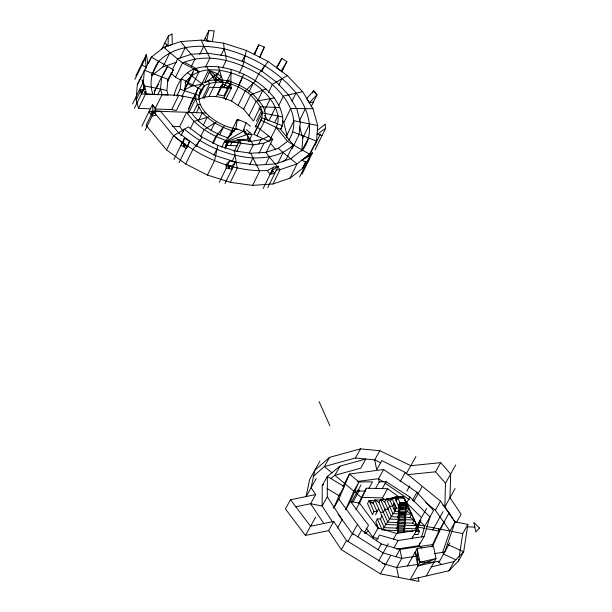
<?xml version="1.0" encoding="UTF-8"?>
<svg xmlns="http://www.w3.org/2000/svg" width="612" height="612" viewBox="0 0 612 612"><rect width="100%" height="100%" fill="white"/><g stroke="black" fill="none" stroke-linecap="round" stroke-linejoin="round"><path stroke-width="0.92" d="M330.648 478.714L334.863 475.294L360.697 468.203L365.831 459.031L339.997 466.122L327.366 476.388L322.233 485.561L322.149 505.994L332.415 521.784M295.665 506.805L310.582 503.722L322.149 505.994L327.282 496.822L327.366 476.388L344.151 486.563L339.017 495.735L327.03 488.468M174.06 95.61C176.746 84.02 183.753 72.025 195.878 68.383C207.476 65.132 219.632 66.326 231.129 69.393L230.816 83.913L223.854 98.134C215.462 95.816 206.083 95.373 198.227 99.634M171.964 34.012L172.339 44.431L168.086 45.892L168.277 35.97L161.53 49.74M198.242 88.013L191.273 102.235L188.802 108.638L188.687 112.983L195.664 98.754L195.771 94.409L198.242 88.013L201.822 83.729C218.874 74.549 239.093 82.704 252.955 94.019C257.843 100.024 264.422 105.432 265.348 113.595C266.075 121.941 259.84 128.497 257.063 135.879M455.764 464.86L445.498 483.197L444.855 506.843L455.412 522.61M235.972 128.742C218.3 126.768 186.278 105.31 204.431 85.749C219.846 77.456 238.014 84.77 250.629 94.875C255.074 100.467 261.332 105.325 262.166 112.883C262.785 120.947 256.589 127.242 253.988 134.418L269.119 141.609M185 82.819C200.529 60.466 234.342 71.214 253.337 83.064C264.713 90.997 275.339 101.799 277.963 115.92C279.347 125.246 272.944 132.666 269.532 140.768M231.129 69.393C247.829 74.633 263.344 84.15 274.283 97.974C280.426 106.832 286.003 119.019 280.686 129.499L293.263 144.883L309.465 154.132L308.639 155.815M150.521 108.806L138.503 108.355L136.132 99.932L137.325 84.441L151.394 57.092L163.848 47.331L180.838 41.539L201.203 40.117L223.564 43.154L246.391 50.444L268.132 61.498L287.303 75.559L302.603 91.67L312.977 108.729L317.727 125.575L316.526 141.058L309.534 155.341M143.269 83.829L144.325 70.166L167.956 79.331L166.869 90.522L168.04 94.936L162.035 94.699L155.035 108.974L171.697 109.609L176.401 110.543L183.393 96.275M302.94 149.603C315.585 131.894 308.31 108.737 296.032 92.955C277.779 70.724 251.899 55.853 224.183 48.845C201.983 44.362 175.552 44.209 158.569 61.521C151.822 70.9 148.777 83.316 153 94.37L141.448 93.919L139.567 89.666L144.317 89.857M301.777 151.179L302.795 138.044L299.49 126.332M397.517 533.557L399.927 502.636L406.131 502.873L399.927 502.636L398.397 505.764L399.927 502.636M398.779 517.392L399.605 515.044L397.961 511.357L400.256 506.659L399.713 505.428L405.909 505.665L406.46 506.897L405.695 508.465L405.481 511.249L406.024 512.481L405.259 514.049L404.83 519.634L405.373 520.866L404.608 522.434L404.249 527.093M404.983 517.622L405.81 515.273L405.259 514.042L399.82 512.244L399.276 511.02L399.491 508.228L400.256 506.659L406.46 506.897L405.695 508.465L406.246 509.689L405.481 511.249L399.276 511.02L400.041 509.459L394.549 497.158L397.211 497.258M403.882 531.752L404.172 528.018L404.945 526.458L404.394 525.226L405.159 523.665L404.608 522.434L398.404 522.197L399.169 520.636L397.525 516.949L399.82 512.244L406.024 512.481L405.259 514.049L405.81 515.273L399.605 515.044L399.062 513.82L399.82 512.244M405.481 511.249L405.909 505.665L406.682 504.104L403.384 496.722L397.18 496.485L395.65 499.614M154.354 94.753L154.721 90.966L161.713 76.684L167.596 66.341L151.394 57.092L148.509 62.975M162.035 94.699L160.52 89L161.713 76.684M286.707 137.799L286.982 135L283.738 122.775L282.362 120.449M288.772 140.316C304.761 114.635 279.256 87.218 258.585 74.006C236.155 60.833 207.621 52.311 182.537 62.959L175.545 77.227L180.548 79.904M176.83 95.985L180.127 89.26L181.366 78.68L201.21 89.658L199.168 93.835M185.819 81.144L184.694 90.76L181.81 96.635M230.846 135.153L232.568 131.113L232.912 128.336M246.391 50.444L242.842 65.844L239.139 73.394M166.548 149.94L173.548 135.665L188.435 126.929L202.258 137.249L218.002 145.411L214.46 160.78L207.46 175.055L185.719 164.001L166.548 149.94L146.069 125.307L151.416 114.383M426.25 575.984L436.012 558.549L433.48 546.141L417.17 548.528L419.97 562.252L410.208 579.686L448.933 570.751L458.541 560.952L458.832 559.062M459.122 557.172L462.748 533.565L467.882 524.392L455.099 521.891L440.502 501.098L405.312 472.495L381.834 460.576L376.701 469.748L374.689 459.872L379.822 450.707L410.774 465.701L440.678 462.641L450.631 474.032L449.988 497.671L461.073 514.225L456.407 522.564M467.882 524.392L463.674 551.779L458.541 560.952M221.773 147.301L224.237 142.267L235.735 128.39L237.494 119.317L245.925 122.683L250.522 126.263M206.795 40.874L208.83 30.638L214.177 30.837L212.387 41.631L206.795 40.874L205.357 37.661M183.133 142.695L184.441 138.144L189.559 141.288L187.922 146.207L186.079 148.372L180.961 145.235L183.133 142.695L187.234 147.018L173.548 135.665L154.874 113.197M142.902 61.575L141.862 65.155L146.084 66.907L145.381 58.125L146.367 54.522L147.859 63.625M255.296 51.867L254.516 54.575L258.761 44.806L264.323 47.132L259.947 57.337L260.643 54.958M264.323 47.132L260.873 54.162M419.733 543.051L418.945 545.659L396.698 549.102M421.561 536.961L424.812 526.129L429.945 516.956L409.933 497.074L386.134 481.675L379.333 481.751L375.6 488.414M421.859 548.1L418.945 545.659L424.078 536.495L429.945 516.956M245.925 122.683L243.186 131.358L224.237 142.267L239.223 141.992M442.53 552.628L449.965 531.063L455.099 521.891L444.694 552.085L434.443 553.585M253.988 134.418L261.867 117.825L282.4 125.682L280.755 129.048M334.068 507.424L339.729 494.068M342.911 486.555L349.46 474.04L383.655 469.511L416.948 492.27L433.541 510.477L429.341 517.981M333.716 508.258L338.849 499.094L349.46 474.04L358.923 481.965L372.532 481.82L368.799 488.491M243.775 74.167L238.428 86.766L231.458 100.98L243.637 109.143L253.452 121.023L260.437 106.763L279.967 107.513M411.838 538.568L412.564 536.885M411.945 538.575L416.611 530.237L420.957 520.146L416.29 528.485M204.584 82.597L210.008 70.724L217.459 73.7L221.521 76.867L217.849 79.858M345.65 509.689L353.79 491.13L358.923 481.965L350.408 501.358L345.742 509.697M358.594 503.194L366.397 488.215L387.572 488.728L398.336 496.409M366.397 488.215L359.542 503.148L355.809 509.819M431.628 546.677L438.881 531.139L449.147 512.802M432.149 546.914L444.014 521.975M248.594 141.823L252.045 134.525L246.475 129.752M145.633 68.85L146.452 67.175M136.132 99.932L140.661 90.691M151.325 75.077L152.143 73.402M158.569 61.521L151.577 75.781L162.899 66.907L176.631 62.225M165.217 47.79L166.862 44.431M138.503 108.355L145.495 94.08C149.688 97.606 136.575 66.41 144.922 86.858L134.433 108.186M162.899 66.907L169.891 52.64L163.848 47.331M163.481 74.748L167.596 66.341L173.295 69.929L167.543 81.679M157.644 94.875L160.52 89L166.869 90.522M172.4 69.6L177.755 58.676L191.502 54.216L207.904 53.252L225.843 55.853L244.089 61.85L261.408 70.831L276.616 82.176L288.673 95.12L296.766 108.783L300.331 122.224L299.138 134.541L292.138 148.823M179.989 58.285L185.337 47.376L180.838 41.539M191.334 66.456L195.037 58.897L185.337 47.376M203.712 41.019L208.83 30.638M171.697 109.609L178.696 95.327L198.823 99.396M199.742 54.476L203.857 46.084L201.203 40.117M184.686 89.008L191.265 75.574M186.17 86.889L193.162 72.614M205.425 67.259L209.947 58.025L203.857 46.084M183.546 131.496L179.653 126.577L186.652 112.294L191.242 112.478C200.055 125.253 214.101 133.378 228.628 138.067M188.802 108.638L195.771 94.409M200.591 86.246L201.822 83.729M208.623 69.99L201.631 84.257L192.023 86.055L184.273 89.842M198.693 97.461L204.431 85.749L187.356 72.56M180.945 135.765L184.243 129.048C203.521 145.434 227.626 156.083 252.947 157.972C267.406 158.217 282.652 155.479 293.263 144.883L287.541 141.326L276.111 127.342M220.894 55.554L224.183 48.845L223.564 43.154M193.293 112.769L197.408 104.361L195.664 98.754M202.786 97.652L209.755 83.431L207.659 81.159M196.291 112.883L199.168 107.008M173.961 159.518L184.419 138.174M203.811 98.83L209.495 87.218L231.305 88.044L230.755 84.839L227.19 81.901L229.783 79.782M190.179 128.994L193.882 121.436L209.74 116.555M214.583 80.371L219.517 70.303M222.554 67.947L226.249 60.389L225.843 55.853L224.183 48.845M209.067 96.405L216.028 82.184L206.451 66.417M198.196 121.283L202.312 112.883L197.408 104.361L200.399 104.491M179.079 162.654L189.559 141.288M221.483 81.977L222.47 79.965M216.227 96.551L223.196 82.337L218.43 66.754M217.903 94.286L222.867 84.158L222.378 81.335L210.008 70.724M203.444 124.902L207.147 117.351L202.312 112.883M185.719 164.001L192.719 149.726L202.258 137.249M220.519 86.231L224.069 86.965L231.053 72.698M200.774 136.377L204.071 129.66L216.709 121.666M196.567 146.276L199.443 140.393M230.862 81.71L223.893 95.931L217.367 94.577M242.061 61.353L244.938 55.478M225.621 99.657L231.305 88.044L229.026 86.085M211.048 130.463L214.743 122.905L207.147 117.351M238.856 84.594L242.559 77.035M254.064 54.391L258.761 44.806M212.517 143.177L215.807 136.461L224.612 125.69M213.282 143.254L217.803 134.013M219.555 134.9L223.258 127.35L232.568 131.113L234.182 131.136M238.099 105.455L245.06 91.242L255.64 80.799M213.886 155.257L216.763 149.374M248.816 92.297L253.337 83.064M255.296 80.715L258.585 74.006L268.132 61.498M228.207 137.845L236.4 121.115M261.821 71.397L264.698 65.522M227.228 142.03L225.583 145.388L237.372 145.832M230.517 135.313L232.568 131.113M243.637 109.143L250.629 94.875L266.013 88.893M224.941 147.614L227.817 141.739M225.117 148.158L228.414 141.441L253.223 144.883L263.971 143.147L272.73 139.192L255.839 125.865M225.231 148.678L228.544 141.923M233.715 131.366L235.735 128.39L243.186 131.358L247.248 134.525L248.434 140.898M230.41 145.465L232.468 141.265M249.153 115.416L256.114 101.202L274.283 97.974M257.836 100.498L262.77 90.423M234.113 151.577L239.873 139.827L251.15 141.326L260.911 139.75L268.882 136.155M219.318 182.353L229.768 160.971L235.413 162.264L224.964 183.608M244.41 133.286L245.236 131.611L242.627 131.465M278.315 65.446L281.78 58.385L276.463 67.611L281.26 71.13L283.433 68.59M236.706 151.562L240.822 143.162L239.873 139.827L237.035 139.429M232.132 161.247L235.016 155.371L234.587 150.858L218.002 145.411M268.301 92.71L272.409 84.318L287.303 75.559M256.451 121.138L261.798 110.221M281.78 71.948L286.89 61.529L281.757 58.408M255.173 127.151L262.166 112.883L282.729 116.93M264.124 111.269L270.29 98.685M207.46 175.055L230.296 182.353L237.288 168.07L235.016 155.371M278.843 85.022L282.132 78.305M249.107 153.283L253.223 144.883L243.783 129.224M268.882 120.778L275.461 107.352M258.861 143.942L260.911 139.75M249.658 164.697L252.947 157.972L250.897 153.23L234.587 150.858M278.85 105.325L283.371 96.092L302.603 91.67M259.029 153.222L263.971 143.147M274.673 122.63L277.963 115.92M266.151 152.633L272.73 139.192M291.924 101.347L296.032 92.955M230.296 182.353L252.657 185.39L259.649 171.115L252.947 157.972M283.738 122.775L290.723 108.508L312.977 108.729M265.646 164.574L269.349 157.009L265.807 152.35L250.897 153.23M286.982 135L293.974 120.732L317.727 125.575M263.145 188.557L273.595 167.214L267.268 170.587L270.137 174.275L274.803 173.364L272.363 170.22L278.231 166.265L267.811 187.647M277.749 163.465L283.104 152.549L278.307 148.295L265.807 152.35M312.594 93.085L313.749 90.737L316.955 94.891L311.026 106.985M299.712 120.212L305.464 108.462M252.657 185.39L273.021 183.967L280.021 169.685L297.011 163.894L309.465 154.132L316.526 141.058L292.888 131.924M293.263 144.883L286.263 159.158L282.637 161.897M302.795 138.044L309.787 123.777M273.021 183.967L290.012 178.176L297.011 163.894L283.104 152.549M290.012 178.176L302.466 168.415L305.755 161.69M314.644 145.702L320.405 133.944M299.574 177.059L310.024 155.716L312.411 152.824L302.014 159.984L306.566 162.777L308.999 159.916M302.007 174.198L312.457 152.855M315.088 149.749L325.538 128.405L325.094 124.358M374.008 511.54L377.114 511.655L373.274 503.041L369.067 500.463L374.008 511.54L372.478 514.669L367.537 503.592L369.067 500.463L374.651 500.677M397.532 533.373L398.305 531.813L397.754 530.581L398.519 529.02L397.968 527.789L398.741 526.221L397.096 522.533L387.786 522.181L378.996 502.49L380.526 499.361L386.111 499.576M375.584 514.784L378.644 508.526M397.525 516.949L391.32 516.712L384.726 501.939L386.256 498.811L391.581 499.009M397.02 528.133L384.252 527.651L380.404 519.037L377.306 518.922L375.776 522.051L378.813 528.867M380.404 519.037L381.942 515.908M397.961 511.357L394.855 511.234L390.464 501.396L391.994 498.267L395.1 498.382L397.731 497.717L403.935 497.954L397.731 497.717L395.1 498.382L394.549 497.158L393.784 498.719L393.241 497.487L395.008 497.556M395.1 498.382L395.865 496.822L397.418 496.875M380.289 512.221L383.387 512.336L384.925 509.207L388.023 509.329L389.553 506.201L392.659 506.315L394.197 503.186L391.994 498.267M392.659 506.315L394.197 503.186L396.392 508.113L394.855 511.242L382.745 529.411M393.876 509.039L395.023 506.698L394.671 504.25M394.625 510.714L396.155 507.593M397.18 496.485L400.478 503.867L398.94 506.996L400.041 509.459L398.511 512.581L399.605 515.044L402.436 514.547L405.81 515.273M404.83 519.634L405.588 518.073L405.045 516.842L398.84 516.612L399.391 517.836L397.089 522.533L398.19 524.989M396.27 528.898L398.955 523.428L398.404 522.197M404.402 498.734L408.801 508.58L407.263 511.709L405.718 511.647M404.394 525.226L405.159 523.665L398.955 523.428M404.509 517.216L409.941 517.415L411.478 514.294L404.884 499.514M397.976 527.789L404.172 528.018L404.723 529.25L403.958 530.818L404.509 532.042L398.305 531.813M404.226 522.801L412.603 523.122L414.14 519.993L409.941 517.415M404.318 528.408L415.265 528.822L416.795 525.693L405.351 500.302M135.895 75.842L146.367 54.522L145.381 58.125L134.854 79.422M132.544 103.933L143.032 82.612L144.157 88.954M141.9 126.103L152.396 104.767L155.662 108.913L155.67 115.293L152.143 115.974L148.923 111.828L153.061 111.024L154.369 113.159M145.12 130.249L155.662 108.913M137.325 84.441L141.747 76.278M308.693 137.853L302.267 149.733L290.952 158.607L275.507 163.878L256.986 165.171L236.66 162.41L215.906 155.777L196.138 145.725L178.712 132.942L160.566 111.323L154.943 111.101L205.762 113.013M302.466 168.415L306 161.874M379.822 450.707L360.537 448.848L329.531 457.371L314.79 470.291L311.103 487.695L315.716 494.557L290.539 499.752L285.406 508.924L305.419 535.416L328.598 530.627L333.731 521.462L346.469 540.48L385.514 564.669M319.923 461.127L309.657 479.464L305.969 496.86L316.243 478.523M329.531 457.371L324.398 466.535L313.168 476.388M315.716 494.557L310.582 503.722L323.832 523.505M339.997 466.122L334.863 475.294L361.264 497.388L382.439 497.9L384.741 499.545M305.419 535.416L315.685 517.071M332.071 472.954L324.398 466.535L355.404 458.013L360.537 448.848M351.265 502.368L361.072 484.865M337.503 528.057L342.169 519.718L327.282 496.822M352.742 502.36L359.741 489.852M383.655 469.511L378.522 478.683L379.287 482.424M418.226 577.835L418.952 581.4L380.381 573.834L341.335 549.653L346.469 540.48M347.838 541.735L357.637 524.232M382.401 488.345L386.134 481.675M357.898 536.778L361.631 530.114L338.849 499.094M382.439 497.9L387.572 488.728M364.324 532.899L368.523 525.402L350.408 501.358L359.542 503.148L378.04 527.995L396.683 533.457L416.611 530.237M400.179 481.667L405.312 472.495M406.108 474.032L415.908 456.529M378.04 527.995L372.907 537.16L373.266 538.927M376.212 540.878L379.478 535.049L398.121 540.503L424.078 536.495M406.812 491.145L409.757 485.874M378.032 549.813L381.299 543.976L399.942 549.438L433.548 544.412M406.666 502.911L409.933 497.074M412.281 500.608L416.948 492.27M378.453 561.25L388.253 543.739M413.896 501.236L421.829 487.068M393.417 539.287L396.683 533.457M407.508 474.675L435.545 471.806L440.678 462.641M393.921 548.008L398.121 540.503M380.381 573.834L390.647 555.497M395.742 556.943L399.942 549.438L401.763 558.374L396.63 567.546L398.642 577.414M416.359 526.725L426.625 508.388M426.625 526.481L449.965 531.063L435.362 510.27L440.502 501.098M407.408 565.962L417.17 548.528L417.904 565.932L433.946 562.229L419.97 562.252L415.112 552.208L417.904 565.932L436.012 558.549L419.97 562.252M455.121 488.498L444.855 506.843L442.698 505.084M432.791 529.946L443.057 511.609M438.467 562L439.561 561.258L449.828 542.913M448.933 570.751L454.066 561.587L463.674 551.779L447.357 544.359M154.721 90.966L158.34 84.601M167.956 79.331L173.295 69.929M281.26 71.13L286.89 61.529M195.067 69.653L195.878 68.383L184.51 62.317M191.273 102.235L192.466 100.812M276.463 67.611L277.703 66.165M236.102 120.855L237.494 119.317L238.856 120.487M229.768 160.971L225.874 164.46L226.31 168.07L231.956 169.325L231.581 166.25L235.413 162.264M316.909 94.898L313.704 90.744L306.742 98.478L309.335 102.755L316.955 94.891M213.978 76.538L217.459 73.7M322.233 485.561L323.633 484.421M317.353 130.44L325.041 124.351M278.307 148.295L287.541 141.326M205.701 82.383L215.34 75.421M215.08 81.794L219.333 78.719M226.57 87.86L230.755 84.839M247.309 134.342L249.765 132.575M248.105 138.993L224.237 142.267L247.248 134.525M325.538 128.405L317.054 134.311L322.08 135.466M364.821 533.587L368.416 531.132M375.959 525.968L377.466 524.935M302.014 159.984L310.024 155.716M168.277 35.97L172.003 34.05M431.383 566.811L454.066 561.587M333.731 521.462L310.552 526.244L290.539 499.752M273.564 167.175L278.261 166.303M309.335 102.755L313.497 101.944M400.768 497.219L403.384 496.722M399.093 513.82L406.024 512.481M416.168 556.262L401.763 558.374L383.12 552.911L352.504 533.396M417.376 564.501L396.63 567.546L382.423 563.384M433.158 562.191L439.561 561.258M357.263 481.499L378.522 478.683L383.166 481.858M267.819 170.541C233.386 172.408 199.826 157.1 173.548 135.665M275.767 169.983L280.021 169.685L269.349 157.009M354.7 491.122L365.578 491.008M399.055 513.812L405.259 514.042L402.161 513.927M467.629 526.84L474.828 527.1M145.503 94.072L144.792 91.548L145.495 94.08L178.696 95.327M172.202 126.294L179.653 126.577M230.234 133.699L231.634 133.753M245.435 134.273L252.045 134.525M400.516 496.998L402.069 497.051M392.376 498.222L390.609 498.153L391.152 499.384L391.925 497.816L393.608 498.183M389.293 498.489L391.06 498.551M387.977 498.818L390.632 498.918M380.526 500.134L374.804 499.912L373.274 503.041L370.168 502.926M399.705 505.428L405.909 505.665L406.46 506.897M396.392 508.113L408.801 508.58M402.597 508.343L399.491 508.228L402.979 507.562L405.695 508.465L406.246 509.689L400.041 509.459M399.391 517.836L405.588 518.073M414.14 519.993L389.316 519.053L380.526 499.361L384.726 501.939M399.169 520.636L405.373 520.866M398.741 526.221L404.937 526.458M398.519 529.02L404.723 529.25M383.173 530.03L412.955 531.155M415.747 531.262L419.465 531.4L417.935 534.528L414.286 534.391M355.404 458.013L374.689 459.872L380.71 462.787M160.52 89L144.004 85.848M416.979 524.591L424.812 526.129L419.472 520.827M451.794 531.415L462.748 533.565M418.095 527.07L424.17 528.255M425.898 528.6L438.881 531.139L438.399 528.791M378.239 538.721L372.907 537.16L366.175 528.118M227.503 164.972L231.581 166.25M222.332 81.365L220.848 82.436L209.044 72.315M180.127 89.26L198.954 95.449M223.854 98.134L231.458 100.98M224.069 86.965L227.603 88.296M225.889 140.439C210.543 135.03 195.848 126.011 186.652 112.294M443.08 553.921L455.963 559.781M222.867 84.158L231.305 88.044M260.949 120.197L280.686 129.499M214.743 122.905L223.258 127.35M390.464 501.396L386.256 498.811L392.85 513.59L411.478 514.294L407.034 511.188M378.996 502.49L374.804 499.912L385.782 524.522L416.795 525.693L412.603 523.122M415.265 528.822L419.465 531.4L411.233 512.94M384.719 482.914L409.497 499.851M361.631 530.114L381.299 543.976M169.891 52.64L182.537 62.959L199.015 71.788L192.023 86.055L187.226 83.477L194.218 69.202L199.015 71.788L195.878 68.383M425.952 502.613L435.362 510.27M437.878 561.502L441.26 564.333M235.735 128.39L237.089 129.545M164.819 43.024L168.086 45.892M170.756 72.958L175.545 77.227M405.175 501.465L421.492 517.553M258.914 108.133L262.051 111.575M435.545 471.806L445.498 483.197M270.32 143.078L275.737 149.703M155.616 108.921L152.396 104.767L153.061 111.024M338.161 514.317L353.162 534.743M328.598 530.627L341.335 549.653M264.713 115.316L268.002 120.832M406.292 501.871L407.385 504.334M395.865 496.822L396.415 498.046M377.306 518.922L382.248 530M319.089 401.594L329.952 425.944M143.598 87.332L144.08 89.015M407.079 504.716L407.431 507.172M152.633 113.557A0.796 0.482 26.4 0 1 152.243 114.084A0.796 0.482 26.4 0 1 151.286 113.595A0.796 0.482 26.4 0 1 151.508 112.983M142.718 92.267A0.796 0.482 26.4 0 1 141.456 91.739A0.796 0.482 26.4 0 1 142.29 91.303M143.522 90.76A0.796 0.482 26.4 0 1 142.374 90.599A0.796 0.482 26.4 0 1 142.435 89.796A0.796 0.482 26.4 0 1 143.552 90.369M272.049 172.553A0.796 0.482 26.1 0 1 270.871 172.791M271.376 170.694A0.796 0.482 26.1 0 1 272.531 170.847A0.796 0.482 26.1 0 1 272.47 171.651A0.796 0.482 26.1 0 1 271.346 171.077M229.171 167.007A0.796 0.482 26.1 0 1 229.423 167.879A0.796 0.482 26.1 0 1 228.245 167.512A0.796 0.482 26.1 0 1 228.605 166.831M184.495 145.457A0.796 0.482 26.1 0 1 184.74 146.329A0.796 0.482 26.1 0 1 183.562 145.954A0.796 0.482 26.1 0 1 183.929 145.274M397.731 497.717L396.201 500.846L397.731 497.717M479.456 528.011L475.799 531.897L473.887 522.495L479.456 528.011M406.682 504.104L403.193 504.77L400.478 503.867L406.682 504.104M152.028 112.218A0.796 0.482 26.4 0 0 153.306 112.516A0.796 0.482 26.4 0 0 152.572 111.568A0.796 0.482 26.4 0 0 152.028 112.218M228.949 166.082A0.796 0.482 26.1 0 0 230.227 166.372A0.796 0.482 26.1 0 0 229.492 165.431A0.796 0.482 26.1 0 0 228.949 166.082M184.266 144.524A0.796 0.482 26.1 0 0 185.551 144.815A0.796 0.482 26.1 0 0 184.816 143.874A0.796 0.482 26.1 0 0 184.266 144.524"/></g></svg>
